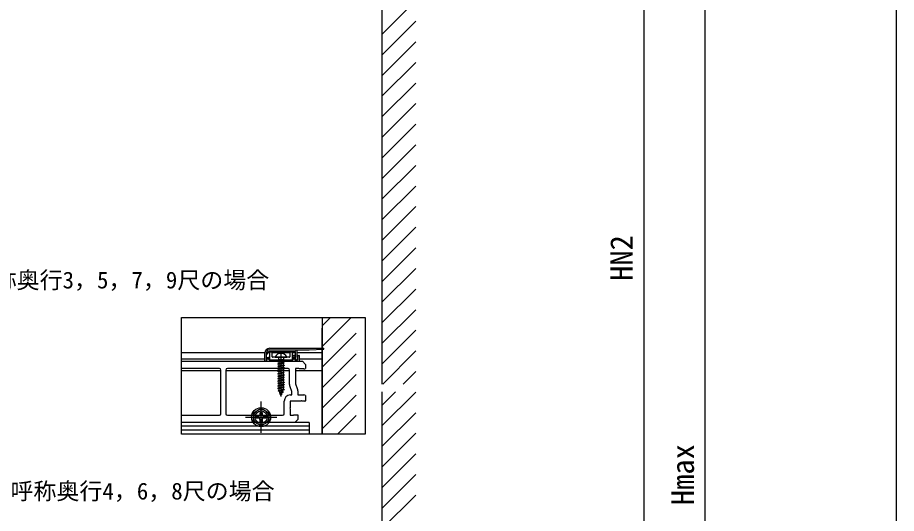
# Model space of a CAD drawing. Units: millimetres, scale not verified. Extents: x -875 to 875, y -1304 to 1297.
# Drawn here: x 301 to 875, y -643 to -319 of the extents above; entities that cross this region are included whole.
import ezdxf
from ezdxf.enums import TextEntityAlignment as Align

# ---------------------------------------------------------------- set-up
doc = ezdxf.new("R2010")
doc.units = ezdxf.units.MM
doc.header["$LTSCALE"] = 8
for name, color, linetype in [('0-1_USER1', 3, 'Continuous'), ('0-2_YKK_11', 7, 'Continuous'), ('0-3_YKK_12', 2, 'Continuous'), ('0-4_YKK_13', 4, 'Continuous'), ('0-5_YKK_D', 6, 'Continuous'), ('0-6_YKK_ZWAK', 7, 'Continuous'), ('0-7_YSS_K', 3, 'Continuous')]:
    doc.layers.add(name, color=color, linetype=linetype)
doc.styles.add('ＭＳ ゴシック', font='')
doc.styles.get('ＭＳ ゴシック').set_extended_font_data('MS Gothic')

msp = doc.modelspace()

# ---------------------------------------------------------------- linework, layer by layer
at = {"layer": '0-2_YKK_11'}
for p, q in [((408.148, -543.447), (487.109, -543.447)), ((487.109, -543.447), (489.109, -545.447)), ((432.909, -548.147), (408.148, -548.147)), ((433.909, -577.747), (433.909, -549.147)), ((437.109, -549.147), (437.109, -577.747)), ((477.709, -548.147), (438.109, -548.147)), ((478.709, -558.554), (478.709, -549.147)), ((489.109, -545.447), (489.109, -548.065)), ((479.54, -561.332), (479.379, -561.054)), ((483.279, -560.009), (483.44, -560.287)), ((489.109, -565.829), (489.109, -569.313)), ((475.209, -577.747), (475.209, -569.447)), ((408.148, -578.747), (432.909, -578.747)), ((438.109, -578.747), (474.209, -578.747))]:
    msp.add_line(p, q, dxfattribs=at)
for points in [[(488.109, -548.447), (485.109, -548.447), (484.809, -548.147), (482.609, -548.147), (482.609, -557.509)], [(479.209, -565.447), (480.209, -565.447), (480.209, -563.832)], [(484.109, -562.787), (484.109, -565.447), (488.109, -565.447)], [(488.609, -569.447), (486.909, -569.447), (486.609, -569.147), (486.309, -569.447), (479.109, -569.447), (479.109, -573.797), (478.809, -574.097), (479.109, -574.397), (479.109, -578.747), (481.309, -578.747), (481.609, -578.447), (484.109, -578.447), (484.109, -581.447), (482.109, -583.447), (408.148, -583.447)]]:
    msp.add_lwpolyline(points, dxfattribs=at)
for centre, radius, start, end in [((432.909, -549.147), 1, 0, 90), ((438.109, -549.147), 1, 90, 180), ((477.709, -549.147), 1, 0, 90), ((488.109, -546.947), 1.5, 270, 311.81031), ((483.709, -558.554), 5, 180, 210), ((475.209, -563.832), 5, 0, 30), ((487.609, -557.509), 5, 180, 210), ((479.109, -562.787), 5, 0, 30), ((479.209, -569.447), 4, 90, 180), ((488.109, -566.947), 1.5, 48.18969, 90), ((488.609, -568.447), 1, 270, 300), ((432.909, -577.747), 1, 270, 0), ((438.109, -577.747), 1, 180, 270), ((474.209, -577.747), 1, 270, 0)]:
    msp.add_arc(centre, radius, start, end, dxfattribs=at)
at = {"layer": '0-3_YKK_12'}
for p, q in [((500.109, -591.163), (500.109, -521.847)), ((462.609, -537.947), (408.148, -537.947)), ((464.609, -537.947), (463.609, -537.947)), ((478.909, -537.947), (467.309, -537.947)), ((473.109, -537.247), (473.109, -566.401)), ((482.609, -537.947), (480.609, -537.947)), ((500.109, -537.947), (483.609, -537.947)), ((500.109, -537.947), (500.109, -591.163)), ((462.609, -541.947), (408.148, -541.947)), ((465.109, -541.947), (463.609, -541.947)), ((481.109, -541.947), (480.609, -541.947)), ((482.368, -541.947), (482.009, -541.947)), ((484.209, -541.947), (483.851, -541.947)), ((500.109, -541.947), (485.109, -541.947)), ((408.148, -549.347), (433.909, -549.347)), ((437.109, -549.347), (478.709, -549.347)), ((482.609, -549.347), (500.109, -549.347)), ((460.109, -590.197), (460.109, -569.697)), ((491.609, -583.447), (408.148, -583.447)), ((449.859, -579.947), (470.359, -579.947)), ((491.609, -583.447), (491.609, -591.163)), ((491.609, -585.747), (408.148, -585.747)), ((491.609, -588.447), (408.148, -588.447))]:
    msp.add_line(p, q, dxfattribs=at)
msp.add_lwpolyline([(408.148, -514.823), (528.071, -514.823), (528.071, -591.163), (408.148, -591.163)], close=True, dxfattribs=at)
at = {"layer": '0-4_YKK_13'}
for p, q in [((462.609, -543.147), (462.609, -537.947)), ((463.609, -543.447), (463.609, -537.947)), ((463.609, -538.447), (464.309, -538.447)), ((464.609, -537.947), (464.609, -538.147)), ((465.609, -534.947), (500.859, -534.947)), ((465.609, -535.947), (483.609, -535.947)), ((465.609, -536.947), (482.309, -536.947)), ((465.609, -537.747), (465.609, -542.147)), ((467.009, -537.447), (465.909, -537.447)), ((467.309, -540.447), (467.309, -537.747)), ((478.909, -537.747), (478.909, -540.447)), ((480.309, -537.447), (479.209, -537.447)), ((480.609, -542.147), (480.609, -537.747)), ((482.609, -541.022), (482.609, -537.247)), ((483.609, -540.447), (483.609, -535.947)), ((463.109, -543.447), (484.809, -543.447)), ((463.609, -540.947), (463.609, -543.447)), ((463.609, -540.947), (464.809, -540.947)), ((465.109, -541.247), (465.109, -542.147)), ((465.409, -542.447), (480.809, -542.447)), ((465.909, -542.447), (480.309, -542.447)), ((472.651, -540.747), (467.609, -540.747)), ((469.514, -540.747), (476.705, -540.747)), ((471.634, -543.995), (471.109, -543.692)), ((471.469, -542.334), (474.744, -542.334)), ((471.474, -541.247), (471.474, -542.334)), ((471.634, -542.405), (471.634, -543.289)), ((471.634, -543.289), (474.584, -542.494)), ((471.634, -543.995), (471.634, -544.879)), ((471.634, -544.879), (474.584, -544.084)), ((478.609, -540.747), (473.568, -540.747)), ((474.584, -542.334), (474.584, -542.494)), ((475.109, -542.797), (474.584, -542.494)), ((474.584, -543.2), (474.584, -544.084)), ((475.109, -544.387), (474.584, -544.084)), ((474.584, -544.79), (474.584, -545.674)), ((474.744, -541.247), (474.744, -542.334)), ((481.109, -542.147), (481.109, -539.947)), ((482.209, -539.647), (481.409, -539.647)), ((482.009, -542.147), (482.009, -540.454)), ((482.351, -539.988), (482.097, -540.242)), ((482.309, -542.447), (483.909, -542.447)), ((483.868, -539.988), (484.122, -540.242)), ((483.909, -541.647), (483.909, -541.071)), ((484.009, -539.647), (484.809, -539.647)), ((484.209, -542.147), (484.209, -540.454)), ((485.109, -543.147), (485.109, -539.947)), ((471.634, -545.585), (471.109, -545.282)), ((471.634, -547.175), (471.109, -546.872)), ((471.634, -548.765), (471.109, -548.462)), ((471.634, -550.355), (471.109, -550.052)), ((471.634, -545.585), (471.634, -546.469)), ((471.634, -546.469), (474.584, -545.674)), ((471.634, -547.175), (471.634, -548.059)), ((471.634, -548.059), (474.584, -547.264)), ((471.634, -548.765), (471.634, -549.649)), ((471.634, -549.649), (474.584, -548.854)), ((471.634, -550.355), (471.634, -551.239)), ((471.634, -551.239), (474.584, -550.444)), ((475.109, -545.977), (474.584, -545.674)), ((474.584, -546.38), (474.584, -547.264)), ((475.109, -547.567), (474.584, -547.264)), ((474.584, -547.97), (474.584, -548.854)), ((475.109, -549.157), (474.584, -548.854)), ((474.584, -549.56), (474.584, -550.444)), ((475.109, -550.747), (474.584, -550.444)), ((471.634, -551.945), (471.109, -551.642)), ((471.634, -553.535), (471.109, -553.232)), ((471.109, -554.722), (475.109, -553.927)), ((475.109, -554.027), (471.109, -554.822)), ((471.634, -555.125), (471.109, -554.822)), ((471.634, -556.715), (471.109, -556.412)), ((471.634, -551.945), (471.634, -552.829)), ((471.634, -552.829), (474.584, -552.034)), ((471.634, -553.535), (471.634, -554.419)), ((471.634, -554.419), (474.584, -553.624)), ((474.584, -554.33), (471.634, -555.125)), ((471.634, -555.125), (471.634, -556.009)), ((471.634, -556.009), (474.584, -555.214)), ((474.584, -551.15), (474.584, -552.034)), ((475.109, -552.337), (474.584, -552.034)), ((474.584, -552.74), (474.584, -553.624)), ((475.109, -553.927), (474.584, -553.624)), ((475.109, -554.027), (474.584, -554.33)), ((474.584, -554.33), (474.584, -555.214)), ((475.109, -555.517), (474.584, -555.214)), ((474.584, -555.92), (474.584, -556.804)), ((475.109, -553.927), (475.109, -554.027)), ((471.109, -557.902), (475.109, -557.107)), ((475.109, -557.207), (471.109, -558.002)), ((471.634, -557.599), (471.109, -557.902)), ((471.109, -557.902), (471.109, -558.002)), ((471.634, -558.305), (471.109, -558.002)), ((471.109, -559.492), (475.109, -558.697)), ((475.109, -558.797), (471.109, -559.592)), ((471.634, -559.895), (471.109, -559.592)), ((475.109, -560.287), (471.109, -561.082)), ((471.109, -561.182), (475.109, -560.387)), ((471.634, -560.779), (471.109, -561.082)), ((471.109, -561.082), (471.109, -561.182)), ((471.634, -561.485), (471.109, -561.182)), ((475.109, -561.877), (471.359, -562.672)), ((475.109, -561.977), (471.359, -562.772)), ((471.634, -556.715), (471.634, -557.599)), ((471.634, -557.599), (474.584, -556.804)), ((474.584, -557.51), (471.634, -558.305)), ((471.634, -558.305), (471.634, -559.189)), ((471.634, -559.189), (474.584, -558.394)), ((474.584, -559.1), (471.634, -559.895)), ((471.634, -559.895), (471.634, -560.779)), ((471.634, -560.779), (474.584, -559.984)), ((474.584, -560.69), (471.634, -561.485)), ((471.634, -561.485), (471.634, -562.186)), ((471.744, -562.45), (471.634, -562.186)), ((471.744, -562.45), (474.584, -561.574)), ((474.533, -562.31), (472.04, -563.165)), ((474.142, -563.255), (474.533, -562.31)), ((475.109, -561.977), (474.533, -562.31)), ((475.109, -557.107), (474.584, -556.804)), ((475.109, -557.207), (474.584, -557.51)), ((474.584, -557.51), (474.584, -558.394)), ((475.109, -558.697), (474.584, -558.394)), ((474.584, -559.1), (474.584, -559.984)), ((475.109, -560.287), (474.584, -559.984)), ((475.109, -560.387), (474.584, -560.69)), ((474.584, -560.69), (474.584, -561.574)), ((475.109, -561.877), (474.584, -561.574)), ((475.109, -557.107), (475.109, -557.207)), ((475.109, -560.287), (475.109, -560.387)), ((475.109, -561.877), (475.109, -561.977)), ((471.744, -562.45), (471.359, -562.672)), ((471.359, -562.672), (471.359, -562.772)), ((472.04, -563.165), (471.359, -562.772)), ((472.41, -564.059), (472.04, -563.165)), ((474.509, -563.467), (472.059, -564.262)), ((472.41, -564.059), (472.059, -564.262)), ((472.059, -564.262), (472.059, -564.362)), ((472.686, -564.723), (472.059, -564.362)), ((474.142, -563.255), (472.41, -564.059)), ((473.856, -563.944), (472.686, -564.723)), ((473.109, -565.747), (472.686, -564.723)), ((473.109, -565.747), (473.856, -563.944)), ((473.709, -565.057), (473.456, -564.911)), ((474.509, -563.567), (473.856, -563.944)), ((474.509, -563.467), (474.142, -563.255)), ((461.969, -579.327), (463.209, -579.327)), ((458.249, -580.567), (457.009, -580.567))]:
    msp.add_line(p, q, dxfattribs=at)
for points in [[(483.609, -535.947), (491.609, -535.947), (500.823, -535.547)], [(471.109, -543.592), (475.109, -542.797), (475.109, -542.897), (471.109, -543.692)], [(471.634, -543.289), (471.109, -543.592), (471.109, -543.692)], [(471.109, -545.182), (475.109, -544.387), (475.109, -544.487), (471.109, -545.282)], [(471.634, -544.879), (471.109, -545.182), (471.109, -545.282)], [(471.896, -542.334), (471.634, -542.405), (471.512, -542.334)], [(475.109, -542.897), (474.584, -543.2), (471.634, -543.995)], [(475.109, -544.487), (474.584, -544.79), (471.634, -545.585)], [(471.109, -546.772), (475.109, -545.977), (475.109, -546.077), (471.109, -546.872)], [(471.634, -546.469), (471.109, -546.772), (471.109, -546.872)], [(471.109, -548.362), (475.109, -547.567), (475.109, -547.667), (471.109, -548.462)], [(471.634, -548.059), (471.109, -548.362), (471.109, -548.462)], [(471.109, -549.952), (475.109, -549.157), (475.109, -549.257), (471.109, -550.052)], [(471.634, -549.649), (471.109, -549.952), (471.109, -550.052)], [(471.109, -551.542), (475.109, -550.747), (475.109, -550.847), (471.109, -551.642)], [(475.109, -546.077), (474.584, -546.38), (471.634, -547.175)], [(475.109, -547.667), (474.584, -547.97), (471.634, -548.765)], [(475.109, -549.257), (474.584, -549.56), (471.634, -550.355)], [(475.109, -550.847), (474.584, -551.15), (471.634, -551.945)], [(471.634, -551.239), (471.109, -551.542), (471.109, -551.642)], [(471.109, -553.132), (475.109, -552.337), (475.109, -552.437), (471.109, -553.232)], [(471.634, -552.829), (471.109, -553.132), (471.109, -553.232)], [(471.634, -554.419), (471.109, -554.722), (471.109, -554.822)], [(471.109, -556.312), (475.109, -555.517), (475.109, -555.617), (471.109, -556.412)], [(471.634, -556.009), (471.109, -556.312), (471.109, -556.412)], [(475.109, -552.437), (474.584, -552.74), (471.634, -553.535)], [(475.109, -555.617), (474.584, -555.92), (471.634, -556.715)], [(471.634, -559.189), (471.109, -559.492), (471.109, -559.592)], [(475.109, -558.697), (475.109, -558.797), (474.584, -559.1)], [(474.509, -563.467), (474.509, -563.567), (472.059, -564.362)], [(473.709, -565.057), (473.709, -565.157), (473.242, -565.427)], [(457.009, -580.567), (457.009, -579.327), (458.249, -579.327)], [(459.489, -578.087), (459.489, -576.847), (460.729, -576.847), (460.729, -578.087)], [(463.209, -579.327), (463.209, -580.567), (461.969, -580.567)], [(460.729, -581.807), (460.729, -583.047), (459.489, -583.047), (459.489, -581.807)]]:
    msp.add_lwpolyline(points, dxfattribs=at)
msp.add_lwpolyline([(460.109, -574.173), (465.109, -577.06), (465.109, -582.834), (460.109, -585.72), (455.109, -582.834), (455.109, -577.06)], close=True, dxfattribs=at)
for radius in [6.25, 5, 4.05]:
    msp.add_circle((460.109, -579.947), radius, dxfattribs=at)
for centre, radius, start, end in [((465.609, -537.947), 3, 90, 180), ((465.609, -537.947), 2, 90, 180), ((464.309, -538.147), 0.3, 270, 0), ((465.609, -537.947), 1, 90, 180), ((465.909, -537.747), 0.3, 90, 180), ((467.009, -537.747), 0.3, 0, 90), ((473.109, -542.447), 4.2, 27.28096, 152.71904), ((479.209, -537.747), 0.3, 90, 180), ((480.309, -537.747), 0.3, 360, 90), ((482.309, -537.247), 0.3, 0, 90), ((500.809, -535.247), 0.3, 272.48779, 90), ((462.909, -543.147), 0.3, 180, 270), ((464.809, -541.247), 0.3, 0, 90), ((465.409, -542.147), 0.3, 180, 270), ((465.909, -542.147), 0.3, 180, 270), ((467.609, -540.447), 0.3, 180, 270), ((469.514, -540.593), 0.154, 152.71904, 270), ((470.974, -541.247), 0.5, 0, 90), ((472.651, -540.947), 0.2, 23.57818, 90), ((473.109, -540.747), 0.3, 203.57818, 336.42182), ((473.568, -540.947), 0.2, 90, 156.42182), ((475.244, -541.247), 0.5, 90, 180), ((476.705, -540.593), 0.154, 270, 27.28096), ((478.609, -540.447), 0.3, 270, 360), ((480.309, -542.147), 0.3, 270, 0), ((480.809, -542.147), 0.3, 270, 0), ((481.409, -539.947), 0.3, 90, 180), ((482.309, -540.454), 0.3, 135, 180), ((482.309, -542.147), 0.3, 180, 270), ((482.209, -539.847), 0.2, 315, 90), ((483.109, -541.647), 0.8, 128.68219, 0), ((483.109, -541.071), 0.8, 0, 51.31781), ((484.009, -539.847), 0.2, 90, 225), ((483.909, -542.147), 0.3, 270, 0), ((483.909, -540.454), 0.3, 0, 45), ((484.809, -539.947), 0.3, 0, 90), ((484.809, -543.147), 0.3, 270, 0), ((458.249, -578.087), 1.24, 270, 0), ((461.969, -578.087), 1.24, 180, 270), ((458.249, -581.807), 1.24, 0, 90), ((461.969, -581.807), 1.24, 90, 180)]:
    msp.add_arc(centre, radius, start, end, dxfattribs=at)
at = {"layer": '0-5_YKK_D'}
for p, q in [((750.171, -1034.2), (750.171, -172.145)), ((710.171, -689.7), (710.171, -239.645))]:
    msp.add_line(p, q, dxfattribs=at)
at = {"layer": '0-6_YKK_ZWAK'}
msp.add_lwpolyline([(-875, -1304.2), (875, -1304.2), (875, 1245.8)], dxfattribs=at)
at = {"layer": '0-7_YSS_K'}
for p, q in [((539.062, -163.493), (539.062, -558.288)), ((539.062, -329.757), (561.201, -307.618)), ((539.062, -343.227), (561.201, -321.088)), ((539.062, -356.698), (561.201, -334.558)), ((539.062, -370.168), (561.201, -348.029)), ((539.062, -383.638), (561.201, -361.499)), ((539.062, -397.109), (561.201, -374.97)), ((539.062, -410.579), (561.201, -388.44)), ((539.062, -424.05), (561.201, -401.91)), ((539.062, -437.52), (561.201, -415.381)), ((539.062, -450.99), (561.201, -428.851)), ((539.062, -464.461), (561.201, -442.321)), ((539.062, -477.931), (561.201, -455.792)), ((539.062, -491.401), (561.201, -469.262)), ((539.062, -504.872), (561.201, -482.733)), ((539.062, -518.342), (561.201, -496.203)), ((539.062, -531.813), (561.201, -509.673)), ((500.109, -514.823), (500.109, -591.163)), ((500.109, -520.263), (505.55, -514.823)), ((500.109, -533.734), (519.02, -514.823)), ((500.109, -547.204), (522.249, -525.065)), ((539.062, -545.283), (561.201, -523.144)), ((500.109, -560.675), (522.249, -538.535)), ((539.528, -558.288), (561.201, -536.614)), ((552.998, -558.288), (561.201, -550.085)), ((500.109, -574.145), (522.249, -552.006)), ((500.109, -587.615), (522.249, -565.476)), ((539.062, -563.288), (539.062, -563.95)), ((539.062, -572.224), (547.998, -563.288)), ((539.062, -585.694), (561.201, -563.555)), ((539.062, -563.95), (539.062, -1034.2)), ((510.032, -591.163), (522.249, -578.946)), ((539.062, -599.165), (561.201, -577.025)), ((539.062, -612.635), (561.201, -590.496)), ((539.062, -626.105), (561.201, -603.966)), ((539.062, -639.576), (561.201, -617.436)), ((539.062, -653.046), (561.201, -630.907))]:
    msp.add_line(p, q, dxfattribs=at)

# ---------------------------------------------------------------- texts
at = {"layer": '0-1_USER1', "style": 'ＭＳ ゴシック'}
for s, p in [('呼称奥行3，5，7，9尺の場合', (270.466, -499.098)), ('呼称奥行4，6，8尺の場合', (296.466, -637.098))]:
    msp.add_text(s, height=11, dxfattribs=at).set_placement(p, align=Align.BOTTOM_LEFT)
at = {"layer": '0-5_YKK_D', "style": 'ＭＳ ゴシック'}
for s, p in [('HN2', (707.171, -490.866)), ('Hmax', (747.171, -637.491))]:
    msp.add_text(s, height=14.66, rotation=90, dxfattribs=at).set_placement(p, align=Align.BOTTOM_LEFT)

doc.saveas('drawing.dxf')
